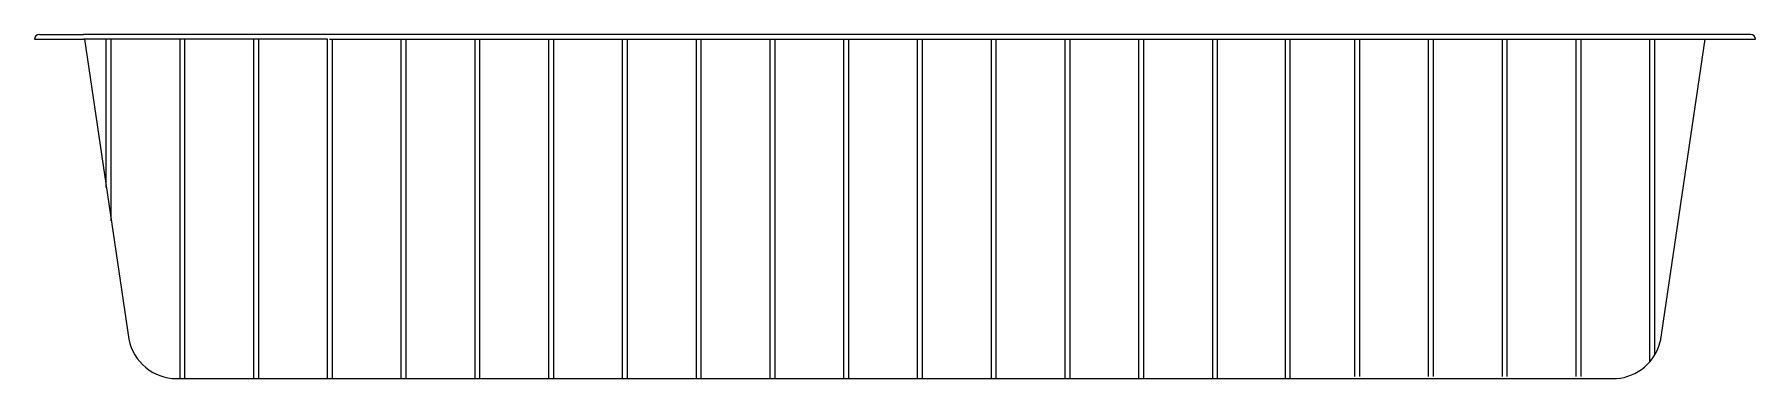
# Model space of a CAD drawing. Extents: x -1108.72 to -1101.72, y 318.95 to 320.35.
import ezdxf

# ---------------------------------------------------------------- set-up
doc = ezdxf.new("R2010")
doc.units = 0
doc.header["$LTSCALE"] = 10
doc.header["$MEASUREMENT"] = 0
doc.layers.add('Piscinas_Fibratec', color=4, linetype='CONTINUOUS')

msp = doc.modelspace()

# ---------------------------------------------------------------- linework, layer by layer
at = {"layer": 'Piscinas_Fibratec', "color": 2}
for p, q in [((-1108.7174, 320.3278), (-1108.5174, 320.3278)), ((-1108.7174, 320.3278), (-1108.5174, 320.3278)), ((-1108.6974, 320.3478), (-1108.5174, 320.3478)), ((-1108.6974, 320.3478), (-1108.5174, 320.3478)), ((-1107.5174, 320.3478), (-1108.5174, 320.3478)), ((-1107.5174, 320.3478), (-1108.5174, 320.3478)), ((-1107.5253, 320.3278), (-1108.5174, 320.3278)), ((-1107.5253, 320.3278), (-1108.5174, 320.3278)), ((-1107.5174, 320.3478), (-1107.5253, 320.3478)), ((-1107.5174, 320.3478), (-1107.5253, 320.3478)), ((-1102.9174, 320.3478), (-1107.5174, 320.3478)), ((-1102.9174, 320.3478), (-1107.5174, 320.3478)), ((-1107.5174, 320.3278), (-1102.9203, 320.3278)), ((-1107.5174, 320.3278), (-1102.9203, 320.3278)), ((-1102.9203, 320.3278), (-1101.9203, 320.3278)), ((-1102.9203, 320.3278), (-1101.9203, 320.3278)), ((-1101.9174, 320.3478), (-1102.9174, 320.3478)), ((-1101.9174, 320.3478), (-1102.9174, 320.3478)), ((-1101.9203, 320.3278), (-1101.7174, 320.3278)), ((-1101.9203, 320.3278), (-1101.7174, 320.3278)), ((-1101.7374, 320.3478), (-1101.9174, 320.3478)), ((-1101.7374, 320.3478), (-1101.9174, 320.3478))]:
    msp.add_line(p, q, dxfattribs=at)
at = {"layer": 'Piscinas_Fibratec'}
for p, q in [((-1108.5144, 320.3278), (-1108.334, 319.1076)), ((-1108.5144, 320.3278), (-1108.334, 319.1076)), ((-1101.9233, 320.3278), (-1102.1051, 319.0986)), ((-1101.9233, 320.3278), (-1102.1051, 319.0986)), ((-1108.1404, 318.9478), (-1107.2053, 318.9478)), ((-1108.1404, 318.9478), (-1107.2053, 318.9478)), ((-1107.2324, 318.9478), (-1103.2445, 318.9478)), ((-1107.2324, 318.9478), (-1103.2445, 318.9478)), ((-1103.2445, 318.9478), (-1102.2829, 318.9478)), ((-1103.2445, 318.9478), (-1102.2829, 318.9478))]:
    msp.add_line(p, q, dxfattribs=at)
at = {"layer": 'Piscinas_Fibratec', "color": 1}
for p, q in [((-1108.4253, 319.7252), (-1108.4253, 320.3278)), ((-1108.4253, 319.7252), (-1108.4253, 320.3278)), ((-1108.4253, 319.7252), (-1108.4253, 320.3278)), ((-1108.4253, 319.7252), (-1108.4253, 320.3278)), ((-1108.4053, 319.5899), (-1108.4053, 320.3278)), ((-1108.4053, 319.5899), (-1108.4053, 320.3278)), ((-1108.4053, 319.5899), (-1108.4053, 320.3278)), ((-1108.4053, 319.5899), (-1108.4053, 320.3278)), ((-1108.1253, 318.9478), (-1108.1253, 320.3278)), ((-1108.1253, 318.9478), (-1108.1253, 320.3278)), ((-1108.1253, 318.9478), (-1108.1253, 320.3278)), ((-1108.1253, 318.9478), (-1108.1253, 320.3278)), ((-1108.1053, 318.9478), (-1108.1053, 320.3278)), ((-1108.1053, 318.9478), (-1108.1053, 320.3278)), ((-1108.1053, 318.9478), (-1108.1053, 320.3278)), ((-1108.1053, 318.9478), (-1108.1053, 320.3278)), ((-1107.8253, 318.9478), (-1107.8253, 320.3278)), ((-1107.8253, 318.9478), (-1107.8253, 320.3278)), ((-1107.8053, 318.9478), (-1107.8053, 320.3278)), ((-1107.8053, 318.9478), (-1107.8053, 320.3278)), ((-1107.5253, 318.9478), (-1107.5253, 320.3278)), ((-1107.5253, 318.9478), (-1107.5253, 320.3278)), ((-1107.5253, 318.9478), (-1107.5253, 320.3278)), ((-1107.5253, 318.9478), (-1107.5253, 320.3278)), ((-1107.5253, 318.9478), (-1107.5253, 320.3278)), ((-1107.5253, 318.9478), (-1107.5253, 320.3278)), ((-1107.5053, 318.9478), (-1107.5053, 320.3278)), ((-1107.5053, 318.9478), (-1107.5053, 320.3278)), ((-1107.5053, 318.9478), (-1107.5053, 320.3278)), ((-1107.5053, 318.9478), (-1107.5053, 320.3278)), ((-1107.5053, 318.9478), (-1107.5053, 320.3278)), ((-1107.5053, 318.9478), (-1107.5053, 320.3278)), ((-1107.2253, 318.9478), (-1107.2253, 320.3278)), ((-1107.2253, 318.9478), (-1107.2253, 320.3278)), ((-1107.2053, 318.9478), (-1107.2053, 320.3278)), ((-1107.2053, 318.9478), (-1107.2053, 320.3278)), ((-1106.9253, 318.9478), (-1106.9253, 320.3278)), ((-1106.9253, 318.9478), (-1106.9253, 320.3278)), ((-1106.9053, 318.9478), (-1106.9053, 320.3278)), ((-1106.9053, 318.9478), (-1106.9053, 320.3278)), ((-1106.6253, 318.9478), (-1106.6253, 320.3278)), ((-1106.6253, 318.9478), (-1106.6253, 320.3278)), ((-1106.6053, 318.9478), (-1106.6053, 320.3278)), ((-1106.6053, 318.9478), (-1106.6053, 320.3278)), ((-1106.3253, 318.9478), (-1106.3253, 320.3278)), ((-1106.3253, 318.9478), (-1106.3253, 320.3278)), ((-1106.3053, 318.9478), (-1106.3053, 320.3278)), ((-1106.3053, 318.9478), (-1106.3053, 320.3278)), ((-1106.0253, 318.9478), (-1106.0253, 320.3278)), ((-1106.0253, 318.9478), (-1106.0253, 320.3278)), ((-1106.0053, 318.9478), (-1106.0053, 320.3278)), ((-1106.0053, 318.9478), (-1106.0053, 320.3278)), ((-1105.7253, 318.9478), (-1105.7253, 320.3278)), ((-1105.7253, 318.9478), (-1105.7253, 320.3278)), ((-1105.7053, 318.9478), (-1105.7053, 320.3278)), ((-1105.7053, 318.9478), (-1105.7053, 320.3278)), ((-1105.4253, 318.9478), (-1105.4253, 320.3278)), ((-1105.4253, 318.9478), (-1105.4253, 320.3278)), ((-1105.4053, 318.9478), (-1105.4053, 320.3278)), ((-1105.4053, 318.9478), (-1105.4053, 320.3278)), ((-1105.1253, 318.9478), (-1105.1253, 320.3278)), ((-1105.1253, 318.9478), (-1105.1253, 320.3278)), ((-1105.1053, 318.9478), (-1105.1053, 320.3278)), ((-1105.1053, 318.9478), (-1105.1053, 320.3278)), ((-1104.8253, 318.9478), (-1104.8253, 320.3278)), ((-1104.8253, 318.9478), (-1104.8253, 320.3278)), ((-1104.8053, 318.9478), (-1104.8053, 320.3278)), ((-1104.8053, 318.9478), (-1104.8053, 320.3278)), ((-1104.5253, 318.9478), (-1104.5253, 320.3278)), ((-1104.5253, 318.9478), (-1104.5253, 320.3278)), ((-1104.5053, 318.9478), (-1104.5053, 320.3278)), ((-1104.5053, 318.9478), (-1104.5053, 320.3278)), ((-1104.2253, 318.9478), (-1104.2253, 320.3278)), ((-1104.2253, 318.9478), (-1104.2253, 320.3278)), ((-1104.2053, 318.9478), (-1104.2053, 320.3278)), ((-1104.2053, 318.9478), (-1104.2053, 320.3278)), ((-1103.9253, 318.9478), (-1103.9253, 320.3278)), ((-1103.9253, 318.9478), (-1103.9253, 320.3278)), ((-1103.9053, 318.9478), (-1103.9053, 320.3278)), ((-1103.9053, 318.9478), (-1103.9053, 320.3278)), ((-1103.6297, 318.9478), (-1103.6297, 320.3278)), ((-1103.6297, 318.9478), (-1103.6297, 320.3278)), ((-1103.6097, 318.9478), (-1103.6097, 320.3278)), ((-1103.6097, 318.9478), (-1103.6097, 320.3278)), ((-1103.3471, 318.956), (-1103.3471, 320.3278)), ((-1103.3471, 318.956), (-1103.3471, 320.3278)), ((-1103.3271, 318.956), (-1103.3271, 320.3278)), ((-1103.3271, 318.956), (-1103.3271, 320.3278)), ((-1103.0471, 318.956), (-1103.0471, 320.3278)), ((-1103.0471, 318.956), (-1103.0471, 320.3278)), ((-1103.0271, 318.956), (-1103.0271, 320.3278)), ((-1103.0271, 318.956), (-1103.0271, 320.3278)), ((-1102.7471, 318.956), (-1102.7471, 320.3278)), ((-1102.7471, 318.956), (-1102.7471, 320.3278)), ((-1102.7271, 318.956), (-1102.7271, 320.3278)), ((-1102.7271, 318.956), (-1102.7271, 320.3278)), ((-1102.4471, 318.956), (-1102.4471, 320.3278)), ((-1102.4471, 318.956), (-1102.4471, 320.3278)), ((-1102.4271, 318.956), (-1102.4271, 320.3278)), ((-1102.4271, 318.956), (-1102.4271, 320.3278)), ((-1102.1471, 319.0172), (-1102.1471, 320.3278)), ((-1102.1471, 319.0172), (-1102.1471, 320.3278)), ((-1102.1271, 319.0452), (-1102.1271, 320.3278)), ((-1102.1271, 319.0452), (-1102.1271, 320.3278))]:
    msp.add_line(p, q, dxfattribs=at)
at = {"layer": 'Piscinas_Fibratec', "color": 2}
for centre, start, end in [((-1108.6974, 320.3278), 90, 180), ((-1108.6974, 320.3278), 90, 180), ((-1101.7374, 320.3278), 0, 90), ((-1101.7374, 320.3278), 0, 90)]:
    msp.add_arc(centre, 0.02, start, end, dxfattribs=at)
at = {"layer": 'Piscinas_Fibratec'}
for centre, start, end in [((-1108.1381, 319.1478), 191.59373, 269.32862), ((-1108.1381, 319.1478), 191.59373, 269.32862), ((-1102.2991, 319.1471), 274.64006, 345.95635), ((-1102.2991, 319.1471), 274.64006, 345.95635)]:
    msp.add_arc(centre, 0.2, start, end, dxfattribs=at)

doc.saveas('drawing.dxf')
